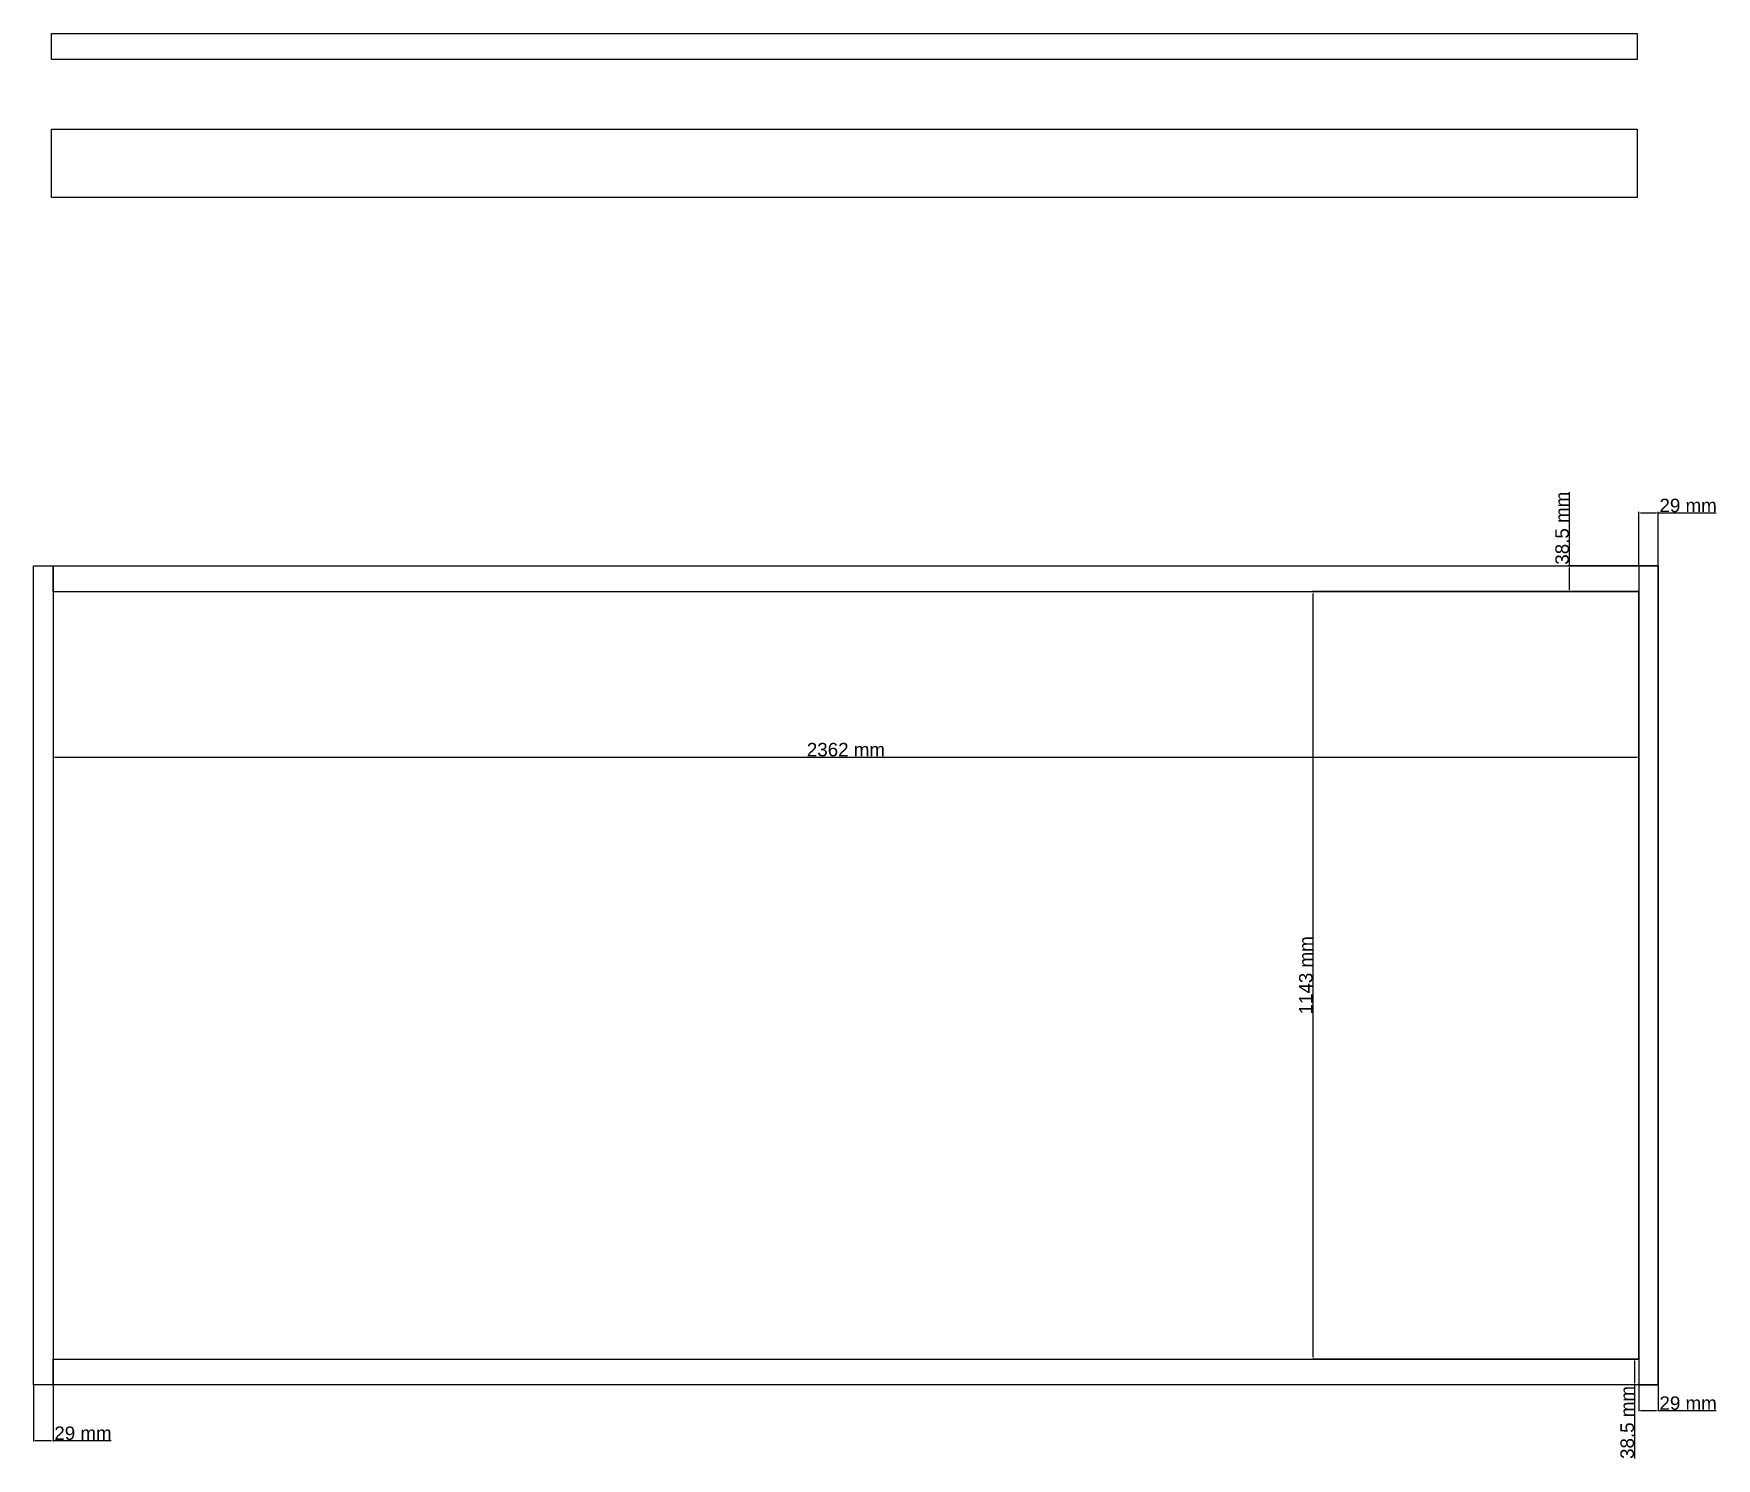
# Model space of a CAD drawing. Header units: millimetres. Extents: x -2408 to 21512, y -16072 to 7561.
# Drawn here: x 2225 to 4732, y 1948 to 4071 of the extents above; entities that cross this region are included whole.
import ezdxf

# ---------------------------------------------------------------- set-up
doc = ezdxf.new("R2010")
doc.units = ezdxf.units.MM
doc.styles.get("Standard").update_dxf_attribs({"font": 'arial.ttf'})
doc.dimstyles.new('Copy of ISO-25', dxfattribs={"dimtxt": 20, "dimasz": 2.5, "dimexe": 1.252, "dimexo": 0.625, "dimtad": 1, "dimdsep": 46, "dimtxsty": 'Standard', "dimcen": 2.5, "dimclrd": 2, "dimclre": 2, "dimclrt": 1, "dimadec": 0, "dimazin": 0, "dimtfac": 1, "dimtmove": 0, "dimatfit": 3, "dimfxl": 1, "dimarcsym": 0})

# ---------------------------------------------------------------- blocks, each defined once
blk = doc.blocks.new('*D1')
at = {"color": 2, "lineweight": -2, "transparency": 16777216}
for p, q in [((2254.1, 3238.8), (2254.1, 2991.9)), ((4616.1, 3238.8), (4616.1, 2991.9)), ((2256.6, 2993.1), (4613.6, 2993.1))]:
    blk.add_line(p, q, dxfattribs=at)
at = {"color": 2, "transparency": 16777216}
for points in [[(2256.6, 2993.6), (2256.6, 2992.7), (2254.1, 2993.1)], [(4613.6, 2993.6), (4613.6, 2992.7), (4616.1, 2993.1)]]:
    blk.add_solid(points, dxfattribs=at)
at = {"layer": 'Defpoints', "color": 0, "transparency": 16777216}
for p in [(2254.1, 3239.4), (4616.1, 3239.4), (4616.1, 2993.1)]:
    blk.add_point(p, dxfattribs=at)
at = {"color": 1, "transparency": 16777216, "insert": (3435.1, 3004), "char_height": 20, "attachment_point": 5}
blk.add_mtext('2362 mm', dxfattribs=at)
blk = doc.blocks.new('*D2')
at = {"color": 2, "lineweight": -2, "transparency": 16777216}
for p, q in [((4615.5, 3239.4), (4129.9, 3239.4)), ((4131.1, 2098.9), (4131.1, 3236.9)), ((4615.5, 2096.4), (4129.9, 2096.4))]:
    blk.add_line(p, q, dxfattribs=at)
at = {"color": 2, "transparency": 16777216}
for points in [[(4130.7, 3236.9), (4131.5, 3236.9), (4131.1, 3239.4)], [(4130.7, 2098.9), (4131.5, 2098.9), (4131.1, 2096.4)]]:
    blk.add_solid(points, dxfattribs=at)
at = {"layer": 'Defpoints', "color": 0, "transparency": 16777216}
for p in [(4131.1, 3239.4), (4616.1, 3239.4), (4616.1, 2096.4)]:
    blk.add_point(p, dxfattribs=at)
at = {"color": 1, "transparency": 16777216, "insert": (4120.3, 2667.9), "char_height": 20, "attachment_point": 5, "rotation": 90}
blk.add_mtext('1143 mm', dxfattribs=at)
blk = doc.blocks.new('*D3')
at = {"color": 2, "lineweight": -2, "transparency": 16777216}
for p, q in [((2225.1, 2057.3), (2225.1, 1973.7)), ((2254.1, 2057.3), (2254.1, 1973.7)), ((2227.6, 1975), (2251.6, 1975)), ((2254.1, 1975), (2340.6, 1975))]:
    blk.add_line(p, q, dxfattribs=at)
at = {"color": 2, "transparency": 16777216}
for points in [[(2227.6, 1975.4), (2227.6, 1974.6), (2225.1, 1975)], [(2251.6, 1975.4), (2251.6, 1974.6), (2254.1, 1975)]]:
    blk.add_solid(points, dxfattribs=at)
at = {"layer": 'Defpoints', "color": 0, "transparency": 16777216}
for p in [(2225.1, 2057.9), (2254.1, 2057.9), (2254.1, 1975)]:
    blk.add_point(p, dxfattribs=at)
at = {"color": 1, "transparency": 16777216, "insert": (2298.6, 1985.8), "char_height": 20, "attachment_point": 5}
blk.add_mtext('29 mm', dxfattribs=at)
blk = doc.blocks.new('*D4')
at = {"color": 2, "lineweight": -2, "transparency": 16777216}
for p, q in [((4615.5, 2096.4), (4608.6, 2096.4)), ((4609.9, 2093.9), (4609.9, 2060.4)), ((4615.5, 2057.9), (4608.6, 2057.9)), ((4609.9, 2057.9), (4609.9, 1948.4))]:
    blk.add_line(p, q, dxfattribs=at)
at = {"color": 2, "transparency": 16777216}
for points in [[(4609.5, 2093.9), (4610.3, 2093.9), (4609.9, 2096.4)], [(4609.5, 2060.4), (4610.3, 2060.4), (4609.9, 2057.9)]]:
    blk.add_solid(points, dxfattribs=at)
at = {"layer": 'Defpoints', "color": 0, "transparency": 16777216}
for p in [(4616.1, 2096.4), (4609.9, 2057.9), (4616.1, 2057.9)]:
    blk.add_point(p, dxfattribs=at)
at = {"color": 1, "transparency": 16777216, "insert": (4599, 2001.9), "char_height": 20, "attachment_point": 5, "rotation": 90}
blk.add_mtext('38.5 mm', dxfattribs=at)
blk = doc.blocks.new('*D5')
at = {"color": 2, "lineweight": -2, "transparency": 16777216}
for p, q in [((4616.1, 2057.3), (4616.1, 2018.5)), ((4645.1, 2057.3), (4645.1, 2018.5)), ((4618.6, 2019.8), (4642.6, 2019.8)), ((4645.1, 2019.8), (4731.6, 2019.8))]:
    blk.add_line(p, q, dxfattribs=at)
at = {"color": 2, "transparency": 16777216}
for points in [[(4618.6, 2020.2), (4618.6, 2019.4), (4616.1, 2019.8)], [(4642.6, 2020.2), (4642.6, 2019.4), (4645.1, 2019.8)]]:
    blk.add_solid(points, dxfattribs=at)
at = {"layer": 'Defpoints', "color": 0, "transparency": 16777216}
for p in [(4616.1, 2057.9), (4645.1, 2057.9), (4645.1, 2019.8)]:
    blk.add_point(p, dxfattribs=at)
at = {"color": 1, "transparency": 16777216, "insert": (4689.6, 2030.6), "char_height": 20, "attachment_point": 5}
blk.add_mtext('29 mm', dxfattribs=at)
blk = doc.blocks.new('*D6')
at = {"color": 2, "lineweight": -2, "transparency": 16777216}
for p, q in [((4512.9, 3277.9), (4512.9, 3387.4)), ((4615.5, 3277.9), (4511.6, 3277.9)), ((4512.9, 3241.9), (4512.9, 3275.4)), ((4615.5, 3239.4), (4511.6, 3239.4))]:
    blk.add_line(p, q, dxfattribs=at)
at = {"color": 2, "transparency": 16777216}
for points in [[(4512.4, 3275.4), (4513.3, 3275.4), (4512.9, 3277.9)], [(4512.4, 3241.9), (4513.3, 3241.9), (4512.9, 3239.4)]]:
    blk.add_solid(points, dxfattribs=at)
at = {"layer": 'Defpoints', "color": 0, "transparency": 16777216}
for p in [(4512.9, 3277.9), (4616.1, 3277.9), (4616.1, 3239.4)]:
    blk.add_point(p, dxfattribs=at)
at = {"color": 1, "transparency": 16777216, "insert": (4502, 3333.9), "char_height": 20, "attachment_point": 5, "rotation": 90}
blk.add_mtext('38.5 mm', dxfattribs=at)
blk = doc.blocks.new('*D7')
at = {"color": 2, "lineweight": -2, "transparency": 16777216}
for p, q in [((4616.1, 3278.5), (4616.1, 3358.1)), ((4618.6, 3356.8), (4642.6, 3356.8)), ((4645.1, 3278.5), (4645.1, 3358.1)), ((4645.1, 3356.8), (4731.6, 3356.8))]:
    blk.add_line(p, q, dxfattribs=at)
at = {"color": 2, "transparency": 16777216}
for points in [[(4618.6, 3357.3), (4618.6, 3356.4), (4616.1, 3356.8)], [(4642.6, 3357.3), (4642.6, 3356.4), (4645.1, 3356.8)]]:
    blk.add_solid(points, dxfattribs=at)
at = {"layer": 'Defpoints', "color": 0, "transparency": 16777216}
for p in [(4645.1, 3356.8), (4616.1, 3277.9), (4645.1, 3277.9)]:
    blk.add_point(p, dxfattribs=at)
at = {"color": 1, "transparency": 16777216, "insert": (4689.6, 3367.7), "char_height": 20, "attachment_point": 5}
blk.add_mtext('29 mm', dxfattribs=at)

msp = doc.modelspace()

# ---------------------------------------------------------------- linework, layer by layer
for points in [[(2251.751, 4070.596), (4613.751, 4070.596), (4613.751, 4032.096), (2251.751, 4032.096)], [(2225.122, 3277.884), (2254.122, 3277.884), (2254.122, 2057.884), (2225.122, 2057.884)], [(2254.122, 3277.884), (4616.122, 3277.884), (4616.122, 3239.384), (2254.122, 3239.384)], [(4645.122, 3277.884), (4616.122, 3277.884), (4616.122, 2057.884), (4645.122, 2057.884)], [(4616.122, 2057.884), (2254.122, 2057.884), (2254.122, 2096.384), (4616.122, 2096.384)]]:
    msp.add_lwpolyline(points, close=True)
for points in [[(2251.751, 3826.521), (2251.751, 3928.521), (4613.751, 3928.521), (4613.751, 3826.521), (2251.751, 3826.521)], [(2225.122, 3277.884), (4645.122, 3277.884), (4645.122, 2057.884), (2225.122, 2057.884), (2225.122, 3277.884)], [(2254.122, 2096.384), (4616.122, 2096.384), (4616.122, 3239.384), (2254.122, 3239.384), (2254.122, 2096.384)]]:
    msp.add_lwpolyline(points)

# ---------------------------------------------------------------- dimensions: what is measured, and where the dimension line sits
for base, p1, p2, picture, middle in [((4512.861, 3277.884), (4616.122, 3239.384), (4616.122, 3277.884), '*D6', (4502.018, 3333.867)), ((4131.116, 3239.384), (4616.122, 2096.384), (4616.122, 3239.384), '*D2', (4120.272, 2667.884)), ((4609.885, 2057.884), (4616.122, 2096.384), (4616.122, 2057.884), '*D4', (4599.042, 2001.901))]:
    dim = msp.add_linear_dim(base=base, p1=p1, p2=p2, angle=90, dimstyle='Copy of ISO-25', override={"dimpost": ' mm'})
    dim.commit()
    dim.dimension.update_dxf_attribs({"geometry": picture, "text_midpoint": middle})
for base, p1, p2, picture, middle in [((4645.122, 3356.847), (4616.122, 3277.884), (4645.122, 3277.884), '*D7', (4689.632, 3367.683)), ((4616.122, 2993.138), (2254.122, 3239.384), (4616.122, 3239.384), '*D1', (3435.122, 3003.982)), ((2254.122, 1974.99), (2225.122, 2057.884), (2254.122, 2057.884), '*D3', (2298.632, 1985.827)), ((4645.122, 2019.797), (4616.122, 2057.884), (4645.122, 2057.884), '*D5', (4689.632, 2030.633))]:
    dim = msp.add_linear_dim(base=base, p1=p1, p2=p2, dimstyle='Copy of ISO-25', override={"dimpost": ' mm'})
    dim.commit()
    dim.dimension.update_dxf_attribs({"geometry": picture, "text_midpoint": middle})

doc.saveas('drawing.dxf')
